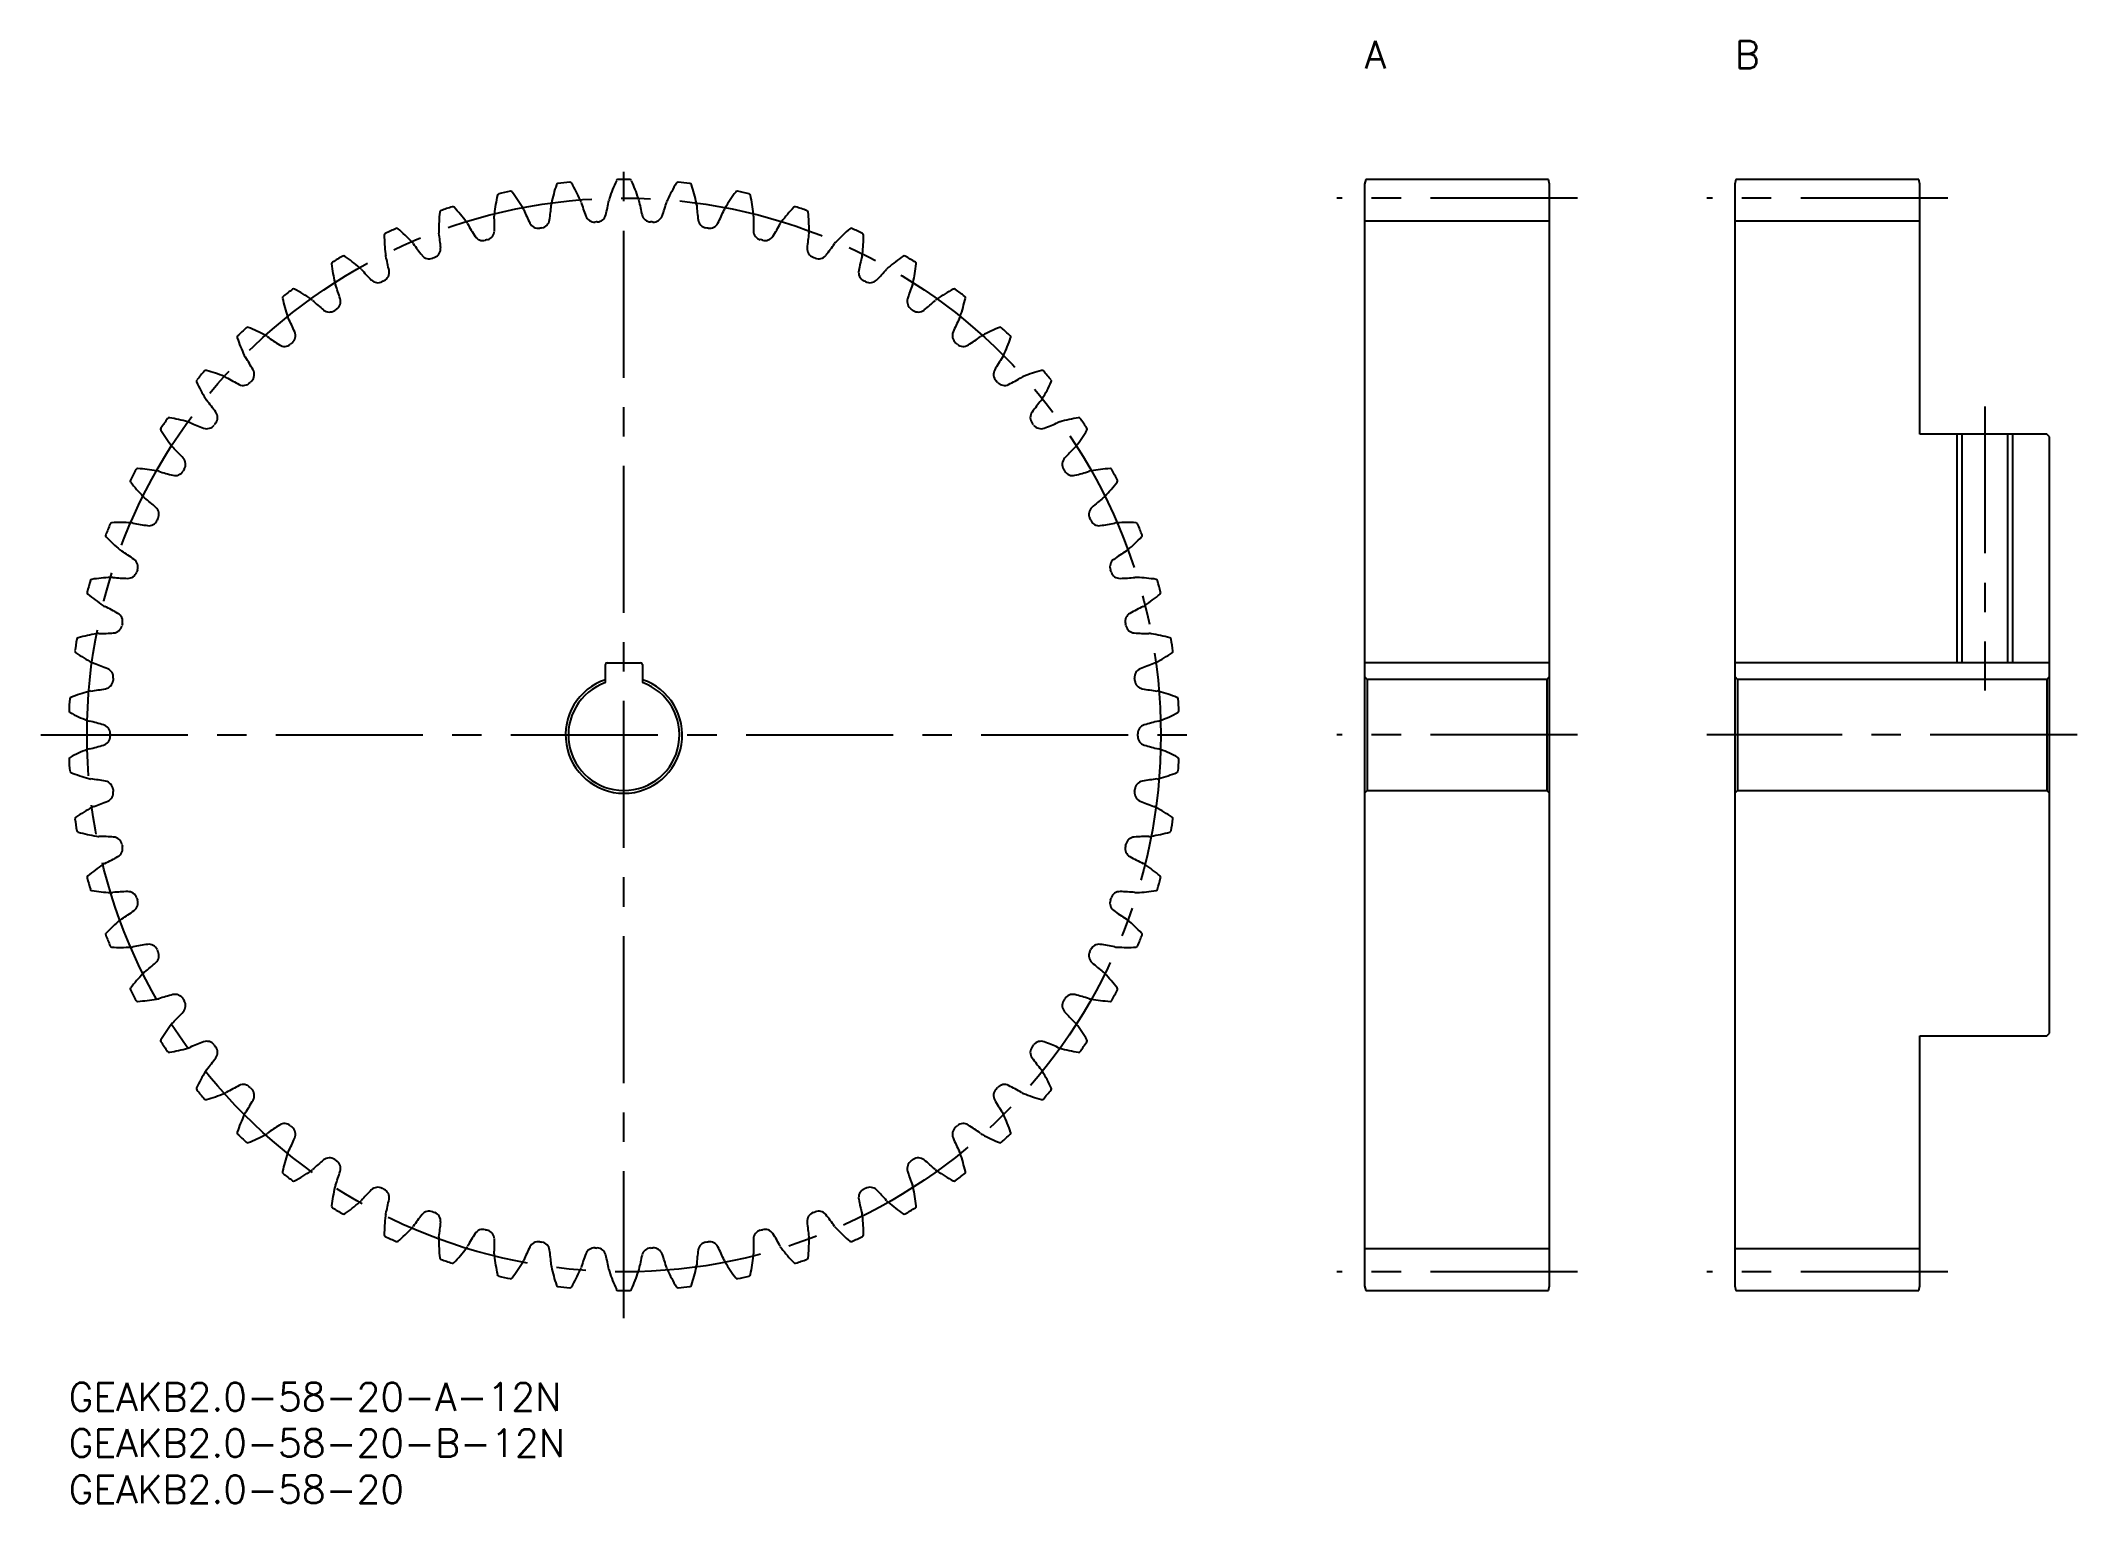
# Model space of a CAD drawing. Extents: x -3 to 217, y -13 to 145.
import ezdxf

# ---------------------------------------------------------------- set-up
doc = ezdxf.new("R2010")
doc.units = 0
doc.header["$LTSCALE"] = 0.5
doc.linetypes.add('CENTER', pattern=[50.8, 31.75, -6.35, 6.35, -6.35])
for name, color, linetype in [('MSM_CENTER', 1, 'CENTER'), ('MSM_CONTINUOUS', 7, 'CONTINUOUS'), ('MSM_NARROW', 5, 'CONTINUOUS'), ('MSM_PART_NUMBER', 7, 'CONTINUOUS')]:
    doc.layers.add(name, color=color, linetype=linetype)
doc.styles.get("Standard").update_dxf_attribs({"font": 'txt.shx', "height": 1, "bigfont": 'bigfont.shx'})

# ---------------------------------------------------------------- blocks, each defined once
blk = doc.blocks.new('*U3')
at = {"layer": 'MSM_PART_NUMBER'}
blk.add_text('GEAKB2.0-58-20-B-12N', height=3, dxfattribs=at).set_placement((0, -8))
blk = doc.blocks.new('*U4')
at = {"layer": 'MSM_PART_NUMBER'}
blk.add_text('GEAKB2.0-58-20-A-12N', height=3, dxfattribs=at).set_placement((0, -3))
blk = doc.blocks.new('*U5')
at = {"layer": 'MSM_PART_NUMBER'}
blk.add_text('GEAKB2.0-58-20', height=3, dxfattribs=at).set_placement((0, -13))
blk = doc.blocks.new('*U6')
at = {"layer": 'MSM_PART_NUMBER'}
blk.add_text('A', height=3, dxfattribs=at).set_placement((140, 142))
blk = doc.blocks.new('*U7')
at = {"layer": 'MSM_PART_NUMBER'}
blk.add_text('B', height=3, dxfattribs=at).set_placement((180, 142))

msp = doc.modelspace()

# ---------------------------------------------------------------- linework, layer by layer
at = {"layer": 'MSM_CENTER'}
for p, q in [((60, 7), (60, 133)), ((163, 128), (137, 128)), ((203, 128), (177, 128)), ((207, 105.5), (207, 74.8)), ((-3, 70), (123, 70)), ((163, 70), (137, 70)), ((217, 70), (177, 70)), ((163, 12), (137, 12)), ((203, 12), (177, 12))]:
    msp.add_line(p, q, dxfattribs=at)
msp.add_circle((60, 70), 58, dxfattribs=at)
at = {"layer": 'MSM_CONTINUOUS'}
for p, q in [((140.13, 130), (140, 129.5)), ((159.87, 130), (140.13, 130)), ((160, 129.5), (159.87, 130)), ((180.13, 130), (180, 129.5)), ((199.87, 130), (180.13, 130)), ((200, 129.5), (199.87, 130)), ((140, 129.5), (140, 10.5)), ((160, 10.5), (160, 129.5)), ((180, 129.5), (180, 10.5)), ((200, 102.5), (200, 129.5)), ((160, 125.5), (140, 125.5)), ((200, 125.5), (180, 125.5)), ((213.7, 102.5), (200, 102.5)), ((204.54, 102.5), (204.54, 77.8)), ((209.46, 102.5), (209.46, 77.8)), ((214, 102.2), (213.7, 102.5)), ((214, 37.8), (214, 102.2)), ((58, 75.66), (58, 77.6)), ((58.2, 77.8), (61.8, 77.8)), ((62, 77.6), (62, 75.66)), ((160, 77.8), (140, 77.8)), ((214, 77.8), (180, 77.8)), ((140, 76.3), (140.3, 76)), ((140.3, 76), (140.3, 64)), ((159.7, 76), (140.3, 76)), ((159.7, 76), (160, 76.3)), ((159.7, 76), (159.7, 64)), ((180, 76.3), (180.3, 76)), ((180.3, 76), (180.3, 64)), ((213.7, 76), (180.3, 76)), ((213.7, 76), (214, 76.3)), ((213.7, 76), (213.7, 64)), ((140.3, 64), (140, 63.7)), ((140.3, 64), (159.7, 64)), ((160, 63.7), (159.7, 64)), ((180.3, 64), (180, 63.7)), ((180.3, 64), (213.7, 64)), ((214, 63.7), (213.7, 64)), ((200, 10.5), (200, 37.5)), ((200, 37.5), (213.7, 37.5)), ((213.7, 37.5), (214, 37.8)), ((160, 14.5), (140, 14.5)), ((200, 14.5), (180, 14.5)), ((140, 10.5), (140.13, 10)), ((140.13, 10), (159.87, 10)), ((159.87, 10), (160, 10.5)), ((180, 10.5), (180.13, 10)), ((180.13, 10), (199.87, 10)), ((199.87, 10), (200, 10.5))]:
    msp.add_line(p, q, dxfattribs=at)
for centre, radius, start, end in [((76.77, 121.86), 19.33, 155.4955, 161.5517), ((59.36, 129.8), 0.2, 90.614, 155.4955), ((60, 70), 60, 89.386, 90.614), ((60.64, 129.8), 0.2, 24.5045, 89.386), ((43.23, 121.86), 19.33, 18.4483, 24.5045), ((65.23, 124.25), 19.33, 167.9093, 173.9655), ((46.52, 128.26), 0.2, 103.028, 167.9093), ((60, 70), 60, 101.7998, 103.0278), ((47.77, 128.54), 0.2, 36.9183, 101.7998), ((32.47, 117.04), 19.33, 30.8621, 36.9183), ((71.06, 123.37), 19.33, 161.7024, 167.7586), ((52.9, 129.38), 0.2, 96.8209, 161.7024), ((60, 70), 60, 95.5929, 96.8209), ((54.17, 129.52), 0.2, 30.7114, 95.5929), ((37.72, 119.74), 19.33, 24.6552, 30.7114), ((53.79, 127.12), 1.66, 16.254, 24.6553), ((35.53, 131.79), 23.2, 346.0092, 349.953), ((60, 127.45), 1.66, 161.5516, 169.9529), ((60, 127.45), 1.66, 10.0471, 18.4484), ((84.47, 131.79), 23.2, 190.047, 193.9908), ((66.21, 127.12), 1.66, 155.3447, 163.746), ((82.28, 119.74), 19.33, 149.2886, 155.3448), ((65.83, 129.52), 0.2, 84.4071, 149.2886), ((60, 70), 60, 83.1791, 84.4071), ((67.1, 129.38), 0.2, 18.2976, 83.1791), ((48.94, 123.37), 19.33, 12.2414, 18.2976), ((87.53, 117.04), 19.33, 143.0817, 149.1379), ((72.23, 128.54), 0.2, 78.2002, 143.0817), ((60, 70), 60, 76.9722, 78.2002), ((73.48, 128.26), 0.2, 12.0907, 76.9722), ((54.77, 124.25), 19.33, 6.0345, 12.0907), ((59.33, 124.5), 19.33, 174.1162, 180.1724), ((40.3, 126.46), 0.2, 109.2349, 174.1162), ((60, 70), 60, 108.0067, 109.2347), ((41.51, 126.87), 0.2, 43.1252, 108.0067), ((27.55, 113.79), 19.33, 37.069, 43.1252), ((41.65, 124.45), 1.66, 28.6678, 37.0691), ((47.65, 126.11), 1.66, 173.9654, 182.3667), ((22.81, 125.09), 23.2, 358.423, 2.3668), ((47.65, 126.11), 1.66, 22.4609, 30.8622), ((70.62, 135.61), 23.2, 202.4608, 206.4046), ((50.98, 125.78), 1, 279.1826, 352.2161), ((28.99, 128.78), 23.2, 352.2161, 356.1599), ((53.79, 127.12), 1.66, 167.7585, 176.1598), ((77.65, 134.07), 23.2, 196.2539, 200.1977), ((56.82, 126.41), 1, 200.1977, 273.2311), ((60, 70), 55.5, 92.9757, 93.2311), ((57.07, 126.42), 1, 272.9757, 346.0092), ((62.93, 126.42), 1, 193.9908, 267.0243), ((60, 70), 55.5, 86.7689, 87.0243), ((63.18, 126.41), 1, 266.7688, 339.8023), ((42.35, 134.07), 23.2, 339.8023, 343.7461), ((66.21, 127.12), 1.66, 3.8402, 12.2415), ((91.01, 128.78), 23.2, 183.8401, 187.7839), ((69.02, 125.78), 1, 187.7839, 260.8174), ((49.38, 135.61), 23.2, 333.5954, 337.5392), ((72.35, 126.11), 1.66, 149.1378, 157.5391), ((97.19, 125.09), 23.2, 177.6332, 181.577), ((72.35, 126.11), 1.66, 357.6333, 6.0346), ((78.35, 124.45), 1.66, 142.9309, 151.3322), ((92.45, 113.79), 19.33, 136.8748, 142.931), ((78.49, 126.87), 0.2, 71.9933, 136.8748), ((60, 70), 60, 70.7654, 71.9933), ((79.7, 126.46), 0.2, 5.8838, 70.7654), ((60.67, 124.5), 19.33, 359.8276, 5.8838), ((34.31, 124), 0.2, 115.4418, 180.3231), ((53.44, 124.11), 19.33, 180.3231, 186.3793), ((60, 70), 60, 114.2136, 115.4415), ((35.47, 124.54), 0.2, 49.3321, 114.2136), ((23, 110.03), 19.33, 43.2759, 49.3321), ((35.88, 122.14), 1.66, 34.8747, 43.276), ((41.65, 124.45), 1.66, 180.1723, 188.5736), ((17.08, 120.74), 23.2, 4.6299, 8.5736), ((63.46, 136.37), 23.2, 208.6677, 212.6115), ((44.76, 124.41), 1, 212.6115, 285.6449), ((60, 70), 55.5, 105.3895, 105.6449), ((45.01, 124.47), 1, 285.3895, 358.423), ((50.74, 125.74), 1, 206.4046, 279.438), ((60, 70), 55.5, 99.1826, 99.438), ((60, 70), 55.5, 80.562, 80.8174), ((69.26, 125.74), 1, 260.5619, 333.5954), ((74.99, 124.47), 1, 181.577, 254.6105), ((60, 70), 55.5, 74.3551, 74.6105), ((75.24, 124.41), 1, 254.355, 327.3885), ((56.54, 136.37), 23.2, 327.3885, 331.3323), ((102.92, 120.74), 23.2, 171.4264, 175.3701), ((78.35, 124.45), 1.66, 351.4264, 359.8277), ((84.12, 122.14), 1.66, 136.724, 145.1253), ((97, 110.03), 19.33, 130.6679, 136.7241), ((84.53, 124.54), 0.2, 65.7864, 130.6679), ((60, 70), 60, 64.5585, 65.7864), ((66.56, 124.11), 19.33, 353.6207, 359.6769), ((85.69, 124), 0.2, 359.6769, 64.5585), ((28.62, 120.91), 0.2, 121.6487, 186.53), ((60, 70), 60, 120.4205, 121.6484), ((29.72, 121.57), 0.2, 55.539, 120.4205), ((18.89, 105.79), 19.33, 49.4828, 55.539), ((35.88, 122.14), 1.66, 186.3792, 194.7805), ((11.84, 115.8), 23.2, 10.8368, 14.7805), ((56.27, 136.36), 23.2, 214.8746, 218.8184), ((38.97, 122.44), 1, 218.8184, 291.8518), ((60, 70), 55.5, 111.5964, 111.8518), ((39.2, 122.53), 1, 291.5964, 4.6299), ((80.8, 122.53), 1, 175.3701, 248.4036), ((60, 70), 55.5, 68.1482, 68.4036), ((81.03, 122.44), 1, 248.1482, 321.1816), ((63.73, 136.36), 23.2, 321.1816, 325.1254), ((108.16, 115.8), 23.2, 165.2195, 169.1632), ((84.12, 122.14), 1.66, 345.2195, 353.6208), ((101.11, 105.79), 19.33, 124.461, 130.5172), ((90.28, 121.57), 0.2, 59.5795, 124.461), ((60, 70), 60, 58.3516, 59.5795), ((91.38, 120.91), 0.2, 353.47, 58.3516), ((47.63, 123.08), 19.33, 186.53, 192.5862), ((30.38, 119.23), 1.66, 192.5861, 200.9874), ((30.38, 119.23), 1.66, 41.0816, 49.4829), ((49.11, 135.56), 23.2, 221.0815, 225.0253), ((33.42, 119.86), 1, 225.0253, 298.0587), ((60, 70), 55.5, 117.8033, 118.0587), ((33.65, 119.98), 1, 297.8033, 10.8368), ((86.35, 119.98), 1, 169.1632, 242.1967), ((60, 70), 55.5, 61.9413, 62.1967), ((86.58, 119.86), 1, 241.9413, 314.9747), ((70.89, 135.56), 23.2, 314.9747, 318.9185), ((89.62, 119.23), 1.66, 130.5171, 138.9184), ((89.62, 119.23), 1.66, 339.0126, 347.4139), ((72.37, 123.08), 19.33, 347.4138, 353.47), ((23.3, 117.22), 0.2, 127.8556, 192.7369), ((41.97, 121.43), 19.33, 192.7369, 198.7931), ((60, 70), 60, 126.6274, 127.8553), ((24.32, 117.99), 0.2, 61.7459, 126.6274), ((15.27, 101.14), 19.33, 55.6897, 61.7459), ((25.23, 115.74), 1.66, 47.2885, 55.6898), ((42.09, 134), 23.2, 227.2884, 231.2322), ((7.17, 110.33), 23.2, 17.0437, 20.9874), ((28.4, 116.83), 1, 304.0102, 17.0437), ((91.6, 116.83), 1, 162.9563, 235.9898), ((112.83, 110.33), 23.2, 159.0126, 162.9563), ((77.91, 134), 23.2, 308.7678, 312.7116), ((94.77, 115.74), 1.66, 124.3103, 132.7115), ((104.73, 101.14), 19.33, 118.2541, 124.3103), ((95.68, 117.99), 0.2, 53.3726, 118.2541), ((60, 70), 60, 52.1447, 53.3726), ((78.03, 121.43), 19.33, 341.2069, 347.2631), ((96.7, 117.22), 0.2, 347.2631, 52.1447), ((25.23, 115.74), 1.66, 198.793, 207.1942), ((3.12, 104.38), 23.2, 23.2506, 27.1943), ((28.19, 116.69), 1, 231.2322, 304.2656), ((60, 70), 55.5, 124.0102, 124.2656), ((60, 70), 55.5, 55.7344, 55.9898), ((91.81, 116.69), 1, 235.7344, 308.7678), ((116.88, 104.38), 23.2, 152.8057, 156.7494), ((94.77, 115.74), 1.66, 332.8058, 341.207), ((18.41, 112.97), 0.2, 134.0625, 198.9438), ((36.51, 119.18), 19.33, 198.9438, 205), ((60, 70), 60, 132.8343, 134.0622), ((19.34, 113.85), 0.2, 67.9528, 132.8343), ((12.16, 96.12), 19.33, 61.8966, 67.9528), ((20.49, 111.71), 1.66, 53.4954, 61.8967), ((35.27, 131.69), 23.2, 233.4953, 237.4391), ((23.33, 112.98), 1, 237.4391, 310.4725), ((60, 70), 55.5, 130.2171, 130.4725), ((23.52, 113.14), 1, 310.2171, 23.2506), ((96.48, 113.14), 1, 156.7494, 229.7829), ((60, 70), 55.5, 49.5275, 49.7829), ((96.67, 112.98), 1, 229.5275, 302.5609), ((84.73, 131.69), 23.2, 302.5609, 306.5047), ((99.51, 111.71), 1.66, 118.1034, 126.5046), ((107.84, 96.12), 19.33, 112.0472, 118.1034), ((100.66, 113.85), 0.2, 47.1657, 112.0472), ((60, 70), 60, 45.9378, 47.1657), ((83.49, 119.18), 19.33, 335, 341.0562), ((101.59, 112.97), 0.2, 341.0562, 45.9378), ((20.49, 111.71), 1.66, 204.9999, 213.4011), ((-0.26, 98.03), 23.2, 29.4575, 33.4012), ((120.26, 98.03), 23.2, 146.5988, 150.5425), ((99.51, 111.71), 1.66, 326.5989, 335.0001), ((14.01, 108.22), 0.2, 140.2694, 205.1507), ((31.33, 116.35), 19.33, 205.1506, 211.2069), ((60, 70), 60, 139.0412, 140.2691), ((14.84, 109.2), 0.2, 74.1597, 139.0412), ((9.62, 90.79), 19.33, 68.1034, 74.1597), ((16.21, 107.2), 1.66, 59.7023, 68.1035), ((28.75, 128.66), 23.2, 239.7022, 243.646), ((18.89, 108.76), 1, 243.646, 316.6794), ((60, 70), 55.5, 136.424, 136.6794), ((19.07, 108.95), 1, 316.424, 29.4575), ((100.93, 108.95), 1, 150.5425, 223.576), ((60, 70), 55.5, 43.3206, 43.576), ((101.11, 108.76), 1, 223.3206, 296.354), ((91.25, 128.66), 23.2, 296.354, 300.2978), ((103.79, 107.2), 1.66, 111.8965, 120.2977), ((110.38, 90.79), 19.33, 105.8403, 111.8966), ((105.16, 109.2), 0.2, 40.9588, 105.8403), ((88.67, 116.35), 19.33, 328.7931, 334.8494), ((60, 70), 60, 39.7309, 40.9588), ((105.99, 108.22), 0.2, 334.8494, 39.7309), ((16.21, 107.2), 1.66, 211.2068, 219.608), ((-2.94, 91.35), 23.2, 35.6644, 39.6081), ((122.94, 91.35), 23.2, 140.3919, 144.3356), ((103.79, 107.2), 1.66, 320.392, 328.7932), ((60, 70), 60, 145.2481, 146.476), ((10.87, 104.09), 0.2, 80.3666, 145.2481), ((7.66, 85.22), 19.33, 74.3103, 80.3666), ((12.45, 102.24), 1.66, 65.9092, 74.3104), ((22.59, 124.93), 23.2, 245.9091, 249.8529), ((14.94, 104.09), 1, 249.8529, 322.8863), ((60, 70), 55.5, 142.6309, 142.8863), ((15.1, 104.29), 1, 322.6309, 35.6644), ((104.9, 104.29), 1, 144.3356, 217.3691), ((60, 70), 55.5, 37.1137, 37.3691), ((105.06, 104.09), 1, 217.1137, 290.1471), ((97.41, 124.93), 23.2, 290.1471, 294.0909), ((107.55, 102.24), 1.66, 105.6896, 114.0908), ((112.34, 85.22), 19.33, 99.6334, 105.6897), ((109.13, 104.09), 0.2, 34.7519, 99.6334), ((60, 70), 60, 33.524, 34.7519), ((10.15, 103.03), 0.2, 146.4763, 211.3576), ((26.49, 112.98), 19.33, 211.3575, 217.4138), ((12.45, 102.24), 1.66, 217.4137, 225.8149), ((107.55, 102.24), 1.66, 314.1851, 322.5863), ((93.51, 112.98), 19.33, 322.5862, 328.6425), ((109.85, 103.03), 0.2, 328.6425, 33.524), ((-4.88, 84.42), 23.2, 41.8712, 45.815), ((11.65, 99.24), 1, 328.8378, 41.8712), ((108.35, 99.24), 1, 138.1287, 211.1622), ((124.88, 84.42), 23.2, 134.185, 138.1288), ((6.87, 97.44), 0.2, 152.6832, 217.5645), ((60, 70), 60, 151.455, 152.6829), ((22.04, 109.11), 19.33, 217.5644, 223.6207), ((7.47, 98.58), 0.2, 86.5735, 151.455), ((6.33, 79.48), 19.33, 80.5172, 86.5735), ((9.24, 96.91), 1.66, 72.1161, 80.5173), ((16.87, 120.57), 23.2, 252.116, 256.0598), ((11.52, 99.02), 1, 256.0598, 329.0932), ((60, 70), 55.5, 148.8378, 149.0932), ((60, 70), 55.5, 30.9068, 31.1622), ((108.48, 99.02), 1, 210.9068, 283.9402), ((103.13, 120.57), 23.2, 283.9402, 287.884), ((110.76, 96.91), 1.66, 99.4827, 107.8839), ((113.67, 79.48), 19.33, 93.4265, 99.4828), ((97.96, 109.11), 19.33, 316.3793, 322.4356), ((112.53, 98.58), 0.2, 28.545, 93.4265), ((60, 70), 60, 27.3171, 28.545), ((113.13, 97.44), 0.2, 322.4356, 27.3171), ((9.24, 96.91), 1.66, 223.6206, 232.0218), ((-6.06, 77.32), 23.2, 48.0781, 52.0219), ((126.06, 77.32), 23.2, 127.9781, 131.9219), ((110.76, 96.91), 1.66, 307.9782, 316.3794), ((60, 70), 60, 157.6619, 158.8898), ((4.69, 92.73), 0.2, 92.7804, 157.6619), ((5.62, 73.62), 19.33, 86.7241, 92.7804), ((6.63, 91.27), 1.66, 78.323, 86.7242), ((11.66, 115.61), 23.2, 258.3229, 262.2667), ((8.67, 93.61), 1, 262.2667, 335.3001), ((8.77, 93.84), 1, 335.0447, 48.0781), ((60, 70), 55.5, 155.0447, 155.3001), ((111.23, 93.84), 1, 131.9219, 204.9553), ((60, 70), 55.5, 24.6999, 24.9553), ((111.33, 93.61), 1, 204.6999, 277.7333), ((108.34, 115.61), 23.2, 277.7333, 281.6771), ((113.37, 91.27), 1.66, 93.2758, 101.677), ((114.38, 73.62), 19.33, 87.2196, 93.2759), ((115.31, 92.73), 0.2, 22.3381, 87.2196), ((60, 70), 60, 21.1102, 22.3381), ((4.21, 91.54), 0.2, 158.8901, 223.7714), ((18.03, 104.77), 19.33, 223.7713, 229.8276), ((101.97, 104.77), 19.33, 310.1724, 316.2287), ((115.79, 91.54), 0.2, 316.2287, 21.1102), ((6.63, 91.27), 1.66, 229.8275, 238.2287), ((-6.46, 70.13), 23.2, 54.285, 58.2288), ((6.5, 88.16), 1, 341.2516, 54.285), ((113.5, 88.16), 1, 125.715, 198.7484), ((126.46, 70.13), 23.2, 121.7712, 125.715), ((113.37, 91.27), 1.66, 301.7713, 310.1725), ((60, 70), 60, 163.8688, 165.0967), ((2.55, 86.61), 0.2, 98.9873, 163.8688), ((5.54, 67.72), 19.33, 92.931, 98.9873), ((4.64, 85.37), 1.66, 84.5299, 92.9311), ((7.01, 110.11), 23.2, 264.5298, 268.4736), ((6.42, 87.92), 1, 268.4736, 341.507), ((60, 70), 55.5, 161.2516, 161.507), ((60, 70), 55.5, 18.493, 18.7484), ((113.58, 87.92), 1, 198.493, 271.5264), ((112.99, 110.11), 23.2, 271.5264, 275.4702), ((115.36, 85.37), 1.66, 87.0689, 95.4701), ((114.46, 67.72), 19.33, 81.0127, 87.069), ((117.45, 86.61), 0.2, 16.1312, 81.0127), ((60, 70), 60, 14.9033, 16.1312), ((2.21, 85.38), 0.2, 165.097, 229.9783), ((14.52, 100.03), 19.33, 229.9782, 236.0345), ((4.64, 85.37), 1.66, 236.0344, 244.4356), ((-6.09, 62.95), 23.2, 60.4919, 64.4357), ((126.09, 62.95), 23.2, 115.5643, 119.5081), ((115.36, 85.37), 1.66, 295.5644, 303.9656), ((105.48, 100.03), 19.33, 303.9655, 310.0218), ((117.79, 85.38), 0.2, 310.0218, 14.9033), ((4.79, 82.02), 1, 274.6805, 347.7139), ((4.85, 82.27), 1, 347.4585, 60.4919), ((60, 70), 55.5, 167.4585, 167.7139), ((115.15, 82.27), 1, 119.5081, 192.5415), ((60, 70), 55.5, 12.2861, 12.5415), ((115.21, 82.02), 1, 192.2861, 265.3195), ((60, 70), 60, 170.0757, 171.3036), ((1.09, 80.31), 0.2, 105.1942, 170.0757), ((6.11, 61.84), 19.33, 99.1379, 105.1942), ((3.3, 79.3), 1.66, 90.7368, 99.138), ((2.98, 104.15), 23.2, 270.7367, 274.6805), ((117.02, 104.15), 23.2, 265.3195, 269.2633), ((116.7, 79.3), 1.66, 80.862, 89.2632), ((113.89, 61.84), 19.33, 74.8058, 80.8621), ((118.91, 80.31), 0.2, 9.9243, 74.8058), ((60, 70), 60, 8.6964, 9.9243), ((0.89, 79.04), 0.2, 171.3036, 236.1852), ((11.54, 94.94), 19.33, 236.1851, 242.2414), ((3.3, 79.3), 1.66, 242.2413, 250.6425), ((-4.94, 55.84), 23.2, 66.6988, 70.6426), ((3.84, 76.23), 1, 353.6654, 66.6988), ((58.2, 77.6), 0.2, 90, 180), ((61.8, 77.6), 0.2, 0, 90), ((116.16, 76.23), 1, 113.3012, 186.3346), ((124.94, 55.84), 23.2, 109.3574, 113.3012), ((116.7, 79.3), 1.66, 289.3575, 297.7587), ((108.46, 94.94), 19.33, 297.7586, 303.8149), ((119.11, 79.04), 0.2, 303.8149, 8.6964), ((-0.38, 97.78), 23.2, 276.9436, 280.8874), ((3.82, 75.98), 1, 280.8874, 353.9208), ((60, 70), 55.5, 173.6654, 173.9208), ((60, 70), 6.3, 108.5094, 71.4906), ((60, 70), 6, 109.4712, 70.5288), ((60, 70), 55.5, 6.0792, 6.3346), ((116.18, 75.98), 1, 186.0792, 259.1126), ((120.38, 97.78), 23.2, 259.1126, 263.0564), ((60, 70), 60, 176.2826, 177.5105), ((0.26, 72.6), 0.2, 177.5108, 242.392), ((0.33, 73.88), 0.2, 111.4011, 176.2826), ((7.31, 56.06), 19.33, 105.3448, 111.4011), ((2.63, 73.11), 1.66, 96.9437, 105.3449), ((117.37, 73.11), 1.66, 74.6551, 83.0563), ((112.69, 56.06), 19.33, 68.5989, 74.6552), ((119.67, 73.88), 0.2, 3.7174, 68.5989), ((119.74, 72.6), 0.2, 297.608, 2.4895), ((60, 70), 60, 2.4895, 3.7174), ((9.12, 89.55), 19.33, 242.392, 248.4483), ((2.63, 73.11), 1.66, 248.4482, 256.8494), ((-3.03, 48.91), 23.2, 72.9057, 76.8495), ((3.5, 70.13), 1, 359.8723, 72.9057), ((116.5, 70.13), 1, 107.0943, 180.1277), ((123.03, 48.91), 23.2, 103.1505, 107.0943), ((117.37, 73.11), 1.66, 283.1506, 291.5518), ((110.88, 89.55), 19.33, 291.5517, 297.608), ((9.12, 50.45), 19.33, 111.5517, 117.608), ((2.63, 66.89), 1.66, 103.1506, 111.5518), ((-3.03, 91.09), 23.2, 283.1505, 287.0943), ((3.5, 69.87), 1, 287.0943, 0.1277), ((60, 70), 55.5, 179.8723, 180.1277), ((60, 70), 55.5, 359.8723, 0.1277), ((116.5, 69.87), 1, 179.8723, 252.9057), ((123.03, 91.09), 23.2, 252.9057, 256.8495), ((117.37, 66.89), 1.66, 68.4482, 76.8494), ((110.88, 50.45), 19.33, 62.392, 68.4483), ((0.26, 67.4), 0.2, 117.608, 182.4895), ((60, 70), 60, 182.4895, 183.7174), ((0.33, 66.12), 0.2, 183.7174, 248.5989), ((119.67, 66.12), 0.2, 291.4011, 356.2826), ((119.74, 67.4), 0.2, 357.5105, 62.392), ((60, 70), 60, 356.2826, 357.5105), ((7.31, 83.94), 19.33, 248.5989, 254.6552), ((2.63, 66.89), 1.66, 254.6551, 263.0563), ((-0.38, 42.22), 23.2, 79.1126, 83.0564), ((3.82, 64.02), 1, 6.0792, 79.1126), ((3.84, 63.77), 1, 293.3012, 6.3346), ((60, 70), 55.5, 186.0792, 186.3346), ((60, 70), 55.5, 353.6654, 353.9208), ((116.16, 63.77), 1, 173.6654, 246.6988), ((116.18, 64.02), 1, 100.8874, 173.9208), ((120.38, 42.22), 23.2, 96.9436, 100.8874), ((117.37, 66.89), 1.66, 276.9437, 285.3449), ((112.69, 83.94), 19.33, 285.3448, 291.4011), ((11.54, 45.06), 19.33, 117.7586, 123.8149), ((3.3, 60.7), 1.66, 109.3575, 117.7587), ((-4.94, 84.16), 23.2, 289.3574, 293.3012), ((124.94, 84.16), 23.2, 246.6988, 250.6426), ((116.7, 60.7), 1.66, 62.2413, 70.6425), ((108.46, 45.06), 19.33, 56.1851, 62.2414), ((0.89, 60.96), 0.2, 123.8149, 188.6964), ((60, 70), 60, 188.6964, 189.9243), ((1.09, 59.69), 0.2, 189.9246, 254.8058), ((6.11, 78.16), 19.33, 254.8058, 260.8621), ((113.89, 78.16), 19.33, 279.1379, 285.1942), ((118.91, 59.69), 0.2, 285.1942, 350.0757), ((60, 70), 60, 350.0757, 351.3036), ((119.11, 60.96), 0.2, 351.3036, 56.1851), ((3.3, 60.7), 1.66, 260.862, 269.2632), ((2.98, 35.85), 23.2, 85.3195, 89.2633), ((4.79, 57.98), 1, 12.2861, 85.3195), ((4.85, 57.73), 1, 299.5081, 12.5415), ((60, 70), 55.5, 192.2861, 192.5415), ((115.15, 57.73), 1, 167.4585, 240.4919), ((60, 70), 55.5, 347.4585, 347.7139), ((115.21, 57.98), 1, 94.6805, 167.7139), ((117.02, 35.85), 23.2, 90.7367, 94.6805), ((116.7, 60.7), 1.66, 270.7368, 279.138), ((14.52, 39.97), 19.33, 123.9655, 130.0218), ((4.64, 54.63), 1.66, 115.5644, 123.9656), ((-6.09, 77.05), 23.2, 295.5643, 299.5081), ((126.09, 77.05), 23.2, 240.4919, 244.4357), ((115.36, 54.63), 1.66, 56.0344, 64.4356), ((105.48, 39.97), 19.33, 49.9782, 56.0345), ((2.21, 54.62), 0.2, 130.0218, 194.9033), ((60, 70), 60, 194.9033, 196.1312), ((2.55, 53.39), 0.2, 196.1312, 261.0127), ((5.54, 72.28), 19.33, 261.0127, 267.069), ((4.64, 54.63), 1.66, 267.0689, 275.4701), ((7.01, 29.89), 23.2, 91.5264, 95.4702), ((6.42, 52.08), 1, 18.493, 91.5264), ((113.58, 52.08), 1, 88.4736, 161.507), ((112.99, 29.89), 23.2, 84.5298, 88.4736), ((115.36, 54.63), 1.66, 264.5299, 272.9311), ((114.46, 72.28), 19.33, 272.931, 278.9873), ((117.45, 53.39), 0.2, 278.9873, 343.8688), ((60, 70), 60, 343.8688, 345.0967), ((117.79, 54.62), 0.2, 345.0967, 49.9782), ((-6.46, 69.87), 23.2, 301.7712, 305.715), ((6.5, 51.84), 1, 305.715, 18.7484), ((60, 70), 55.5, 198.493, 198.7484), ((113.5, 51.84), 1, 161.2516, 234.285), ((60, 70), 55.5, 341.2516, 341.507), ((126.46, 69.87), 23.2, 234.285, 238.2288), ((4.21, 48.46), 0.2, 136.2287, 201.1102), ((18.03, 35.23), 19.33, 130.1724, 136.2287), ((6.63, 48.73), 1.66, 121.7713, 130.1725), ((113.37, 48.73), 1.66, 49.8275, 58.2287), ((101.97, 35.23), 19.33, 43.7713, 49.8276), ((115.79, 48.46), 0.2, 338.8898, 43.7713), ((60, 70), 60, 201.1102, 202.3381), ((4.69, 47.27), 0.2, 202.3381, 267.2196), ((5.62, 66.38), 19.33, 267.2196, 273.2759), ((6.63, 48.73), 1.66, 273.2758, 281.677), ((11.66, 24.39), 23.2, 97.7333, 101.6771), ((8.67, 46.39), 1, 24.6999, 97.7333), ((8.77, 46.16), 1, 311.9219, 24.9553), ((60, 70), 55.5, 204.6999, 204.9553), ((111.23, 46.16), 1, 155.0447, 228.0781), ((60, 70), 55.5, 335.0447, 335.3001), ((111.33, 46.39), 1, 82.2667, 155.3001), ((108.34, 24.39), 23.2, 78.3229, 82.2667), ((113.37, 48.73), 1.66, 258.323, 266.7242), ((114.38, 66.38), 19.33, 266.7241, 272.7804), ((115.31, 47.27), 0.2, 272.7804, 337.6619), ((60, 70), 60, 337.6619, 338.8898), ((22.04, 30.89), 19.33, 136.3793, 142.4356), ((9.24, 43.09), 1.66, 127.9782, 136.3794), ((-6.06, 62.68), 23.2, 307.9781, 311.9219), ((126.06, 62.68), 23.2, 228.0781, 232.0219), ((110.76, 43.09), 1.66, 43.6206, 52.0218), ((97.96, 30.89), 19.33, 37.5644, 43.6207), ((6.87, 42.56), 0.2, 142.4356, 207.3171), ((60, 70), 60, 207.3171, 208.545), ((16.87, 19.43), 23.2, 103.9402, 107.884), ((11.52, 40.98), 1, 30.9068, 103.9402), ((108.48, 40.98), 1, 76.0598, 149.0932), ((103.13, 19.43), 23.2, 72.116, 76.0598), ((60, 70), 60, 331.455, 332.6829), ((113.13, 42.56), 0.2, 332.6829, 37.5644), ((7.47, 41.42), 0.2, 208.545, 273.4265), ((6.33, 60.52), 19.33, 273.4265, 279.4828), ((9.24, 43.09), 1.66, 279.4827, 287.8839), ((-4.88, 55.58), 23.2, 314.185, 318.1288), ((60, 70), 55.5, 210.9068, 211.1622), ((11.65, 40.76), 1, 318.1288, 31.1622), ((108.35, 40.76), 1, 148.8378, 221.8712), ((60, 70), 55.5, 328.8378, 329.0932), ((124.88, 55.58), 23.2, 221.8712, 225.815), ((110.76, 43.09), 1.66, 252.1161, 260.5173), ((113.67, 60.52), 19.33, 260.5172, 266.5735), ((112.53, 41.42), 0.2, 266.5735, 331.455), ((26.49, 27.02), 19.33, 142.5862, 148.6425), ((12.45, 37.76), 1.66, 134.1851, 142.5863), ((107.55, 37.76), 1.66, 37.4137, 45.8149), ((93.51, 27.02), 19.33, 31.3575, 37.4138), ((10.15, 36.97), 0.2, 148.6425, 213.524), ((60, 70), 60, 213.524, 214.7519), ((10.87, 35.91), 0.2, 214.7519, 279.6334), ((7.66, 54.78), 19.33, 279.6334, 285.6897), ((12.45, 37.76), 1.66, 285.6895, 294.0908), ((22.59, 15.07), 23.2, 110.1471, 114.0909), ((14.94, 35.91), 1, 37.1137, 110.1471), ((60, 70), 55.5, 217.1137, 217.3691), ((15.1, 35.71), 1, 324.3356, 37.3691), ((104.9, 35.71), 1, 142.6309, 215.6644), ((60, 70), 55.5, 322.6309, 322.8863), ((105.06, 35.91), 1, 69.8529, 142.8863), ((97.41, 15.07), 23.2, 65.9091, 69.8529), ((107.55, 37.76), 1.66, 245.9092, 254.3104), ((112.34, 54.78), 19.33, 254.3103, 260.3666), ((109.13, 35.91), 0.2, 260.3666, 325.2481), ((60, 70), 60, 325.2481, 326.476), ((109.85, 36.97), 0.2, 326.476, 31.3575), ((31.33, 23.65), 19.33, 148.7931, 154.8494), ((16.21, 32.8), 1.66, 140.392, 148.7932), ((-2.94, 48.65), 23.2, 320.3919, 324.3356), ((122.94, 48.65), 23.2, 215.6644, 219.6081), ((103.79, 32.8), 1.66, 31.2068, 39.608), ((88.67, 23.65), 19.33, 25.1506, 31.2069), ((14.01, 31.78), 0.2, 154.8494, 219.7309), ((60, 70), 60, 219.7309, 220.9588), ((9.62, 49.21), 19.33, 285.8403, 291.8966), ((16.21, 32.8), 1.66, 291.8965, 300.2977), ((28.75, 11.34), 23.2, 116.354, 120.2978), ((18.89, 31.24), 1, 43.3206, 116.354), ((60, 70), 55.5, 223.3206, 223.576), ((19.07, 31.05), 1, 330.5425, 43.576), ((100.93, 31.05), 1, 136.424, 209.4575), ((60, 70), 55.5, 316.424, 316.6794), ((101.11, 31.24), 1, 63.646, 136.6794), ((91.25, 11.34), 23.2, 59.7022, 63.646), ((103.79, 32.8), 1.66, 239.7023, 248.1035), ((110.38, 49.21), 19.33, 248.1034, 254.1597), ((60, 70), 60, 319.0412, 320.2691), ((105.99, 31.78), 0.2, 320.2691, 25.1506), ((14.84, 30.8), 0.2, 220.9588, 285.8403), ((36.51, 20.82), 19.33, 155, 161.0562), ((20.49, 28.29), 1.66, 146.5989, 155.0001), ((-0.26, 41.97), 23.2, 326.5988, 330.5425), ((120.26, 41.97), 23.2, 209.4575, 213.4012), ((99.51, 28.29), 1.66, 24.9999, 33.4011), ((83.49, 20.82), 19.33, 18.9438, 25), ((105.16, 30.8), 0.2, 254.1597, 319.0412), ((18.41, 27.03), 0.2, 161.0562, 225.9378), ((60, 70), 60, 225.9378, 227.1657), ((12.16, 43.88), 19.33, 292.0472, 298.1034), ((20.49, 28.29), 1.66, 298.1034, 306.5046), ((35.27, 8.31), 23.2, 122.5609, 126.5047), ((23.33, 27.02), 1, 49.5275, 122.5609), ((3.12, 35.62), 23.2, 332.8057, 336.7494), ((60, 70), 55.5, 229.5275, 229.7829), ((23.52, 26.86), 1, 336.7494, 49.7829), ((96.48, 26.86), 1, 130.2171, 203.2506), ((116.88, 35.62), 23.2, 203.2506, 207.1943), ((60, 70), 55.5, 310.2171, 310.4725), ((96.67, 27.02), 1, 57.4391, 130.4725), ((84.73, 8.31), 23.2, 53.4953, 57.4391), ((99.51, 28.29), 1.66, 233.4954, 241.8966), ((107.84, 43.88), 19.33, 241.8966, 247.9528), ((60, 70), 60, 312.8343, 314.0622), ((101.59, 27.03), 0.2, 314.0622, 18.9438), ((19.34, 26.15), 0.2, 227.1657, 292.0472), ((41.97, 18.57), 19.33, 161.2069, 167.2631), ((25.23, 24.26), 1.66, 152.8058, 161.207), ((28.19, 23.31), 1, 55.7344, 128.7678), ((91.81, 23.31), 1, 51.2322, 124.2656), ((94.77, 24.26), 1.66, 18.793, 27.1942), ((78.03, 18.57), 19.33, 12.7369, 18.7931), ((100.66, 26.15), 0.2, 247.9528, 312.8343), ((23.3, 22.78), 0.2, 167.2631, 232.1447), ((60, 70), 60, 232.1447, 233.3726), ((15.27, 38.86), 19.33, 298.2541, 304.3103), ((25.23, 24.26), 1.66, 304.3102, 312.7115), ((42.09, 6), 23.2, 128.7678, 132.7116), ((60, 70), 55.5, 235.7344, 235.9898), ((7.17, 29.67), 23.2, 339.0126, 342.9563), ((28.4, 23.17), 1, 342.9563, 55.9898), ((91.6, 23.17), 1, 124.0102, 197.0437), ((112.83, 29.67), 23.2, 197.0437, 200.9874), ((60, 70), 55.5, 304.0102, 304.2656), ((77.91, 6), 23.2, 47.2884, 51.2322), ((94.77, 24.26), 1.66, 227.2885, 235.6897), ((104.73, 38.86), 19.33, 235.6897, 241.7459), ((60, 70), 60, 306.6274, 307.8553), ((96.7, 22.78), 0.2, 307.8553, 12.7369), ((24.32, 22.01), 0.2, 233.3726, 298.2541), ((47.63, 16.92), 19.33, 167.4138, 173.47), ((30.38, 20.77), 1.66, 159.0126, 167.4139), ((49.11, 4.44), 23.2, 134.9747, 138.9185), ((33.42, 20.14), 1, 61.9413, 134.9747), ((60, 70), 55.5, 241.9413, 242.1967), ((33.65, 20.02), 1, 349.1632, 62.1967), ((11.84, 24.2), 23.2, 345.2195, 349.1632), ((86.35, 20.02), 1, 117.8033, 190.8368), ((108.16, 24.2), 23.2, 190.8368, 194.7805), ((60, 70), 55.5, 297.8033, 298.0587), ((86.58, 20.14), 1, 45.0253, 118.0587), ((70.89, 4.44), 23.2, 41.0815, 45.0253), ((89.62, 20.77), 1.66, 12.5861, 20.9874), ((72.37, 16.92), 19.33, 6.53, 12.5862), ((95.68, 22.01), 0.2, 241.7459, 306.6274), ((28.62, 19.09), 0.2, 173.47, 238.3516), ((60, 70), 60, 238.3516, 239.5795), ((29.72, 18.43), 0.2, 239.5795, 304.461), ((18.89, 34.21), 19.33, 304.461, 310.5172), ((30.38, 20.77), 1.66, 310.5171, 318.9184), ((53.44, 15.89), 19.33, 173.6207, 179.6769), ((35.88, 17.86), 1.66, 165.2195, 173.6208), ((56.27, 3.64), 23.2, 141.1816, 145.1254), ((38.97, 17.56), 1, 68.1482, 141.1816), ((60, 70), 55.5, 248.1482, 248.4036), ((39.2, 17.47), 1, 355.3701, 68.4036), ((80.8, 17.47), 1, 111.5964, 184.6299), ((60, 70), 55.5, 291.5964, 291.8518), ((81.03, 17.56), 1, 38.8184, 111.8518), ((63.73, 3.64), 23.2, 34.8746, 38.8184), ((84.12, 17.86), 1.66, 6.3792, 14.7805), ((66.56, 15.89), 19.33, 0.3231, 6.3793), ((89.62, 20.77), 1.66, 221.0816, 229.4829), ((101.11, 34.21), 19.33, 229.4828, 235.539), ((90.28, 18.43), 0.2, 235.539, 300.4205), ((60, 70), 60, 300.4205, 301.6484), ((91.38, 19.09), 0.2, 301.6484, 6.53), ((34.31, 16), 0.2, 179.6769, 244.5585), ((60, 70), 60, 244.5585, 245.7864), ((23, 29.97), 19.33, 310.6679, 316.7241), ((35.88, 17.86), 1.66, 316.724, 325.1253), ((41.65, 15.55), 1.66, 171.4264, 179.8277), ((59.33, 15.5), 19.33, 179.8276, 185.8838), ((17.08, 19.26), 23.2, 351.4264, 355.3701), ((63.46, 3.63), 23.2, 147.3885, 151.3323), ((44.76, 15.59), 1, 74.3551, 147.3885), ((60, 70), 55.5, 254.3551, 254.6105), ((45.01, 15.53), 1, 1.577, 74.6105), ((22.81, 14.91), 23.2, 357.6332, 1.577), ((74.99, 15.53), 1, 105.3895, 178.423), ((97.19, 14.91), 23.2, 178.423, 182.3668), ((60, 70), 55.5, 285.3895, 285.6449), ((75.24, 15.59), 1, 32.6115, 105.6449), ((56.54, 3.63), 23.2, 28.6677, 32.6115), ((102.92, 19.26), 23.2, 184.6299, 188.5736), ((60.67, 15.5), 19.33, 354.1162, 0.1724), ((78.35, 15.55), 1.66, 0.1723, 8.5736), ((84.12, 17.86), 1.66, 214.8747, 223.276), ((97, 29.97), 19.33, 223.2759, 229.3321), ((60, 70), 60, 294.2136, 295.4415), ((85.69, 16), 0.2, 295.4415, 0.3231), ((35.47, 15.46), 0.2, 245.7864, 310.6679), ((40.3, 13.54), 0.2, 185.8838, 250.7654), ((60, 70), 60, 250.7654, 251.9933), ((27.55, 26.21), 19.33, 316.8748, 322.931), ((41.65, 15.55), 1.66, 322.9309, 331.3322), ((47.65, 13.89), 1.66, 177.6333, 186.0346), ((65.23, 15.75), 19.33, 186.0345, 192.0907), ((47.65, 13.89), 1.66, 329.1378, 337.5391), ((70.62, 4.39), 23.2, 153.5954, 157.5392), ((50.74, 14.26), 1, 80.562, 153.5954), ((60, 70), 55.5, 260.562, 260.8174), ((50.98, 14.22), 1, 7.7839, 80.8174), ((28.99, 11.22), 23.2, 3.8401, 7.7839), ((77.65, 5.93), 23.2, 159.8023, 163.7461), ((56.82, 13.59), 1, 86.7689, 159.8023), ((60, 70), 55.5, 266.7689, 267.0243), ((57.07, 13.58), 1, 13.9908, 87.0243), ((35.53, 8.21), 23.2, 10.047, 13.9908), ((84.47, 8.21), 23.2, 166.0092, 169.953), ((62.93, 13.58), 1, 92.9757, 166.0092), ((60, 70), 55.5, 272.9757, 273.2311), ((63.18, 13.59), 1, 20.1977, 93.2311), ((42.35, 5.93), 23.2, 16.2539, 20.1977), ((91.01, 11.22), 23.2, 172.2161, 176.1599), ((69.02, 14.22), 1, 99.1826, 172.2161), ((60, 70), 55.5, 279.1826, 279.438), ((69.26, 14.26), 1, 26.4046, 99.438), ((49.38, 4.39), 23.2, 22.4608, 26.4046), ((72.35, 13.89), 1.66, 202.4609, 210.8622), ((54.77, 15.75), 19.33, 347.9093, 353.9655), ((72.35, 13.89), 1.66, 353.9654, 2.3667), ((78.35, 15.55), 1.66, 208.6678, 217.0691), ((92.45, 26.21), 19.33, 217.069, 223.1252), ((60, 70), 60, 288.0067, 289.2346), ((79.7, 13.54), 0.2, 289.2346, 354.1162), ((84.53, 15.46), 0.2, 229.3321, 294.2136), ((41.51, 13.13), 0.2, 251.9933, 316.8748), ((46.52, 11.74), 0.2, 192.0907, 256.9722), ((60, 70), 60, 256.9722, 258.2002), ((47.77, 11.46), 0.2, 258.2002, 323.0817), ((32.47, 22.96), 19.33, 323.0817, 329.1379), ((53.79, 12.88), 1.66, 183.8402, 192.2415), ((71.06, 16.63), 19.33, 192.2414, 198.2976), ((37.72, 20.26), 19.33, 329.2886, 335.3448), ((53.79, 12.88), 1.66, 335.3447, 343.746), ((60, 12.55), 1.66, 190.0471, 198.4484), ((76.77, 18.14), 19.33, 198.4483, 204.5045), ((43.23, 18.14), 19.33, 335.4955, 341.5517), ((60, 12.55), 1.66, 341.5516, 349.9529), ((66.21, 12.88), 1.66, 196.254, 204.6553), ((82.28, 20.26), 19.33, 204.6552, 210.7114), ((48.94, 16.63), 19.33, 341.7024, 347.7586), ((66.21, 12.88), 1.66, 347.7585, 356.1598), ((87.53, 22.96), 19.33, 210.8621, 216.9183), ((72.23, 11.46), 0.2, 216.9183, 281.7998), ((60, 70), 60, 281.7998, 283.0278), ((73.48, 11.74), 0.2, 283.0278, 347.9093), ((78.49, 13.13), 0.2, 223.1252, 288.0067), ((52.9, 10.62), 0.2, 198.2976, 263.1791), ((60, 70), 60, 263.1791, 264.4071), ((54.17, 10.48), 0.2, 264.4071, 329.2886), ((59.36, 10.2), 0.2, 204.5045, 269.386), ((60, 70), 60, 269.386, 270.614), ((60.64, 10.2), 0.2, 270.614, 335.4955), ((65.83, 10.48), 0.2, 210.7114, 275.5929), ((60, 70), 60, 275.5929, 276.8209), ((67.1, 10.62), 0.2, 276.8209, 341.7024)]:
    msp.add_arc(centre, radius, start, end, dxfattribs=at)
at = {"layer": 'MSM_NARROW'}
for p, q in [((204, 102.5), (204, 77.8)), ((210, 102.5), (210, 77.8))]:
    msp.add_line(p, q, dxfattribs=at)

# ---------------------------------------------------------------- block references
at = {"layer": 'MSM_CONTINUOUS'}
for name in ['*U6', '*U7', '*U4', '*U3', '*U5']:
    msp.add_blockref(name, (0, 0), dxfattribs=at)

doc.saveas('drawing.dxf')
